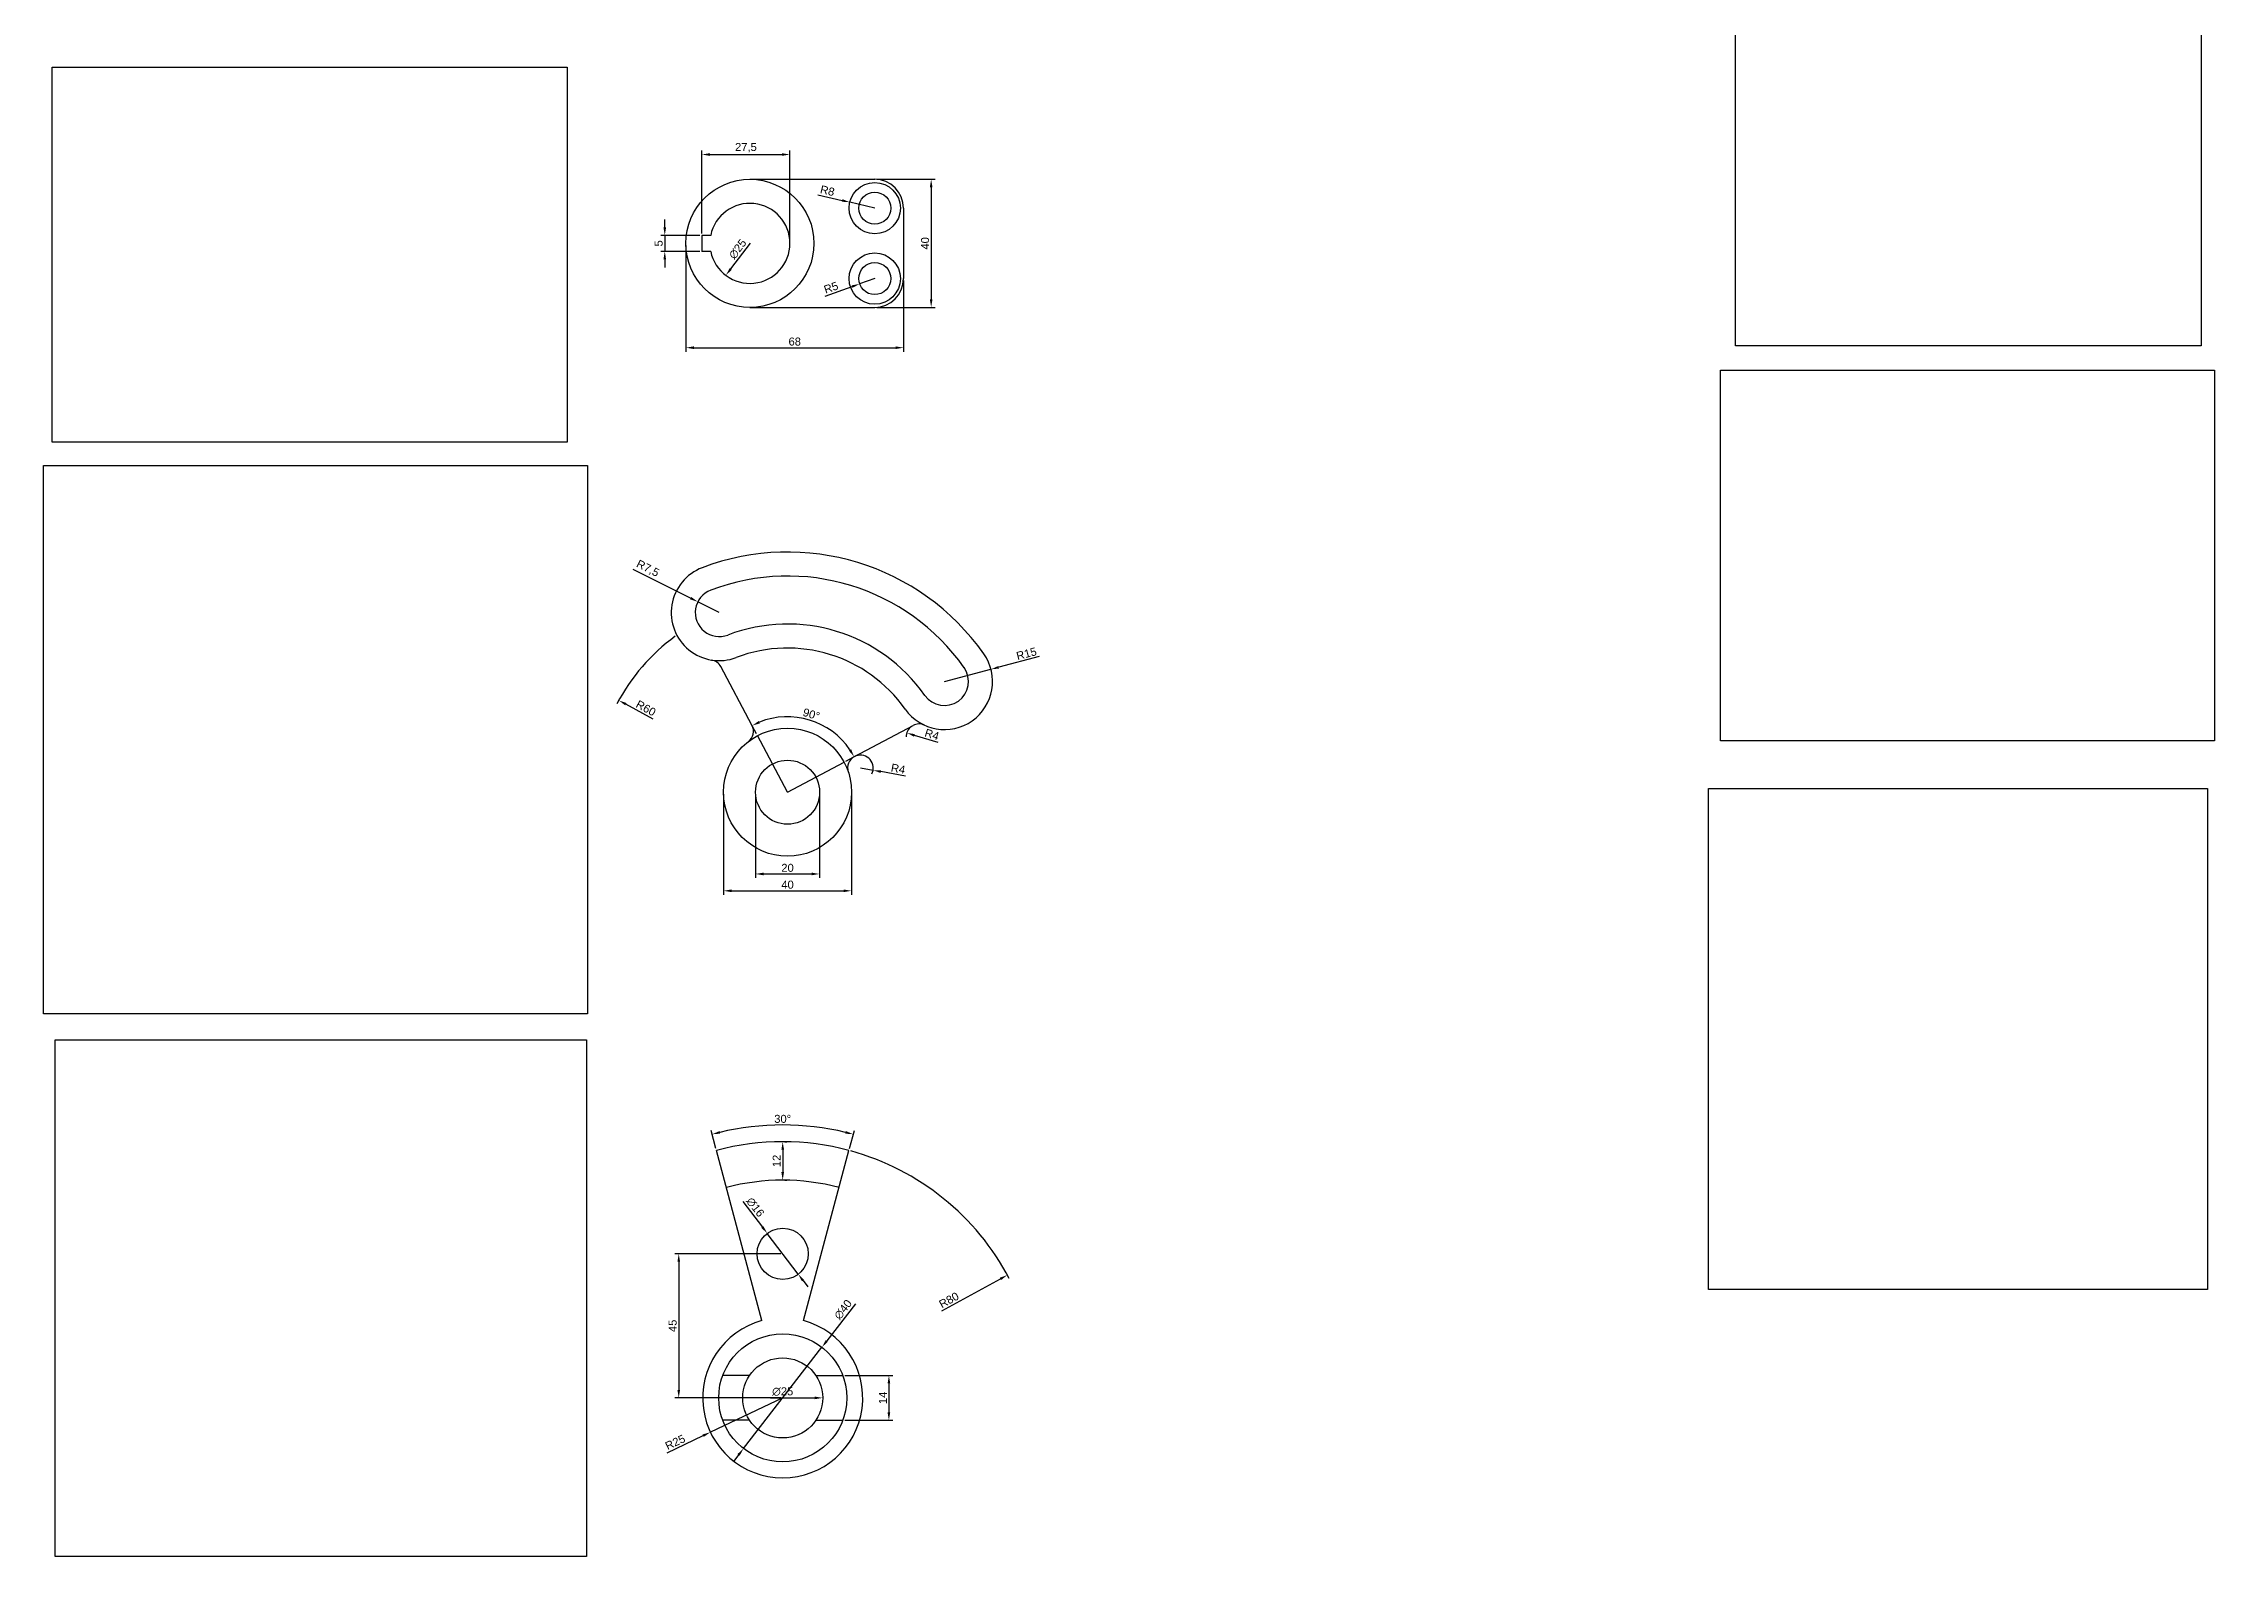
# Model space of a CAD drawing. Header units: millimetres. Extents: x 2424 to 5239, y 901 to 2022.
# Drawn here: x 3240 to 3919, y 1103 to 1575 of the extents above; entities that cross this region are included whole.
import ezdxf

# ---------------------------------------------------------------- set-up
doc = ezdxf.new("R2010")
doc.units = ezdxf.units.MM
doc.styles.get("Standard").update_dxf_attribs({"font": 'arial.ttf'})
doc.dimstyles.new('ISO-25', dxfattribs={"dimtxt": 2.5, "dimasz": 2.5, "dimexe": 1.25, "dimexo": 0.625, "dimtad": 1, "dimtxsty": 'Standard', "dimcen": 2.5, "dimadec": 0, "dimazin": 0, "dimtfac": 1, "dimtmove": 0, "dimatfit": 3, "dimfxl": 1, "dimarcsym": 0})
picture_1 = doc.add_image_def('image18.png', size_in_pixel=(294, 214))
picture_2 = doc.add_image_def('image19.png', size_in_pixel=(249, 251))
picture_3 = doc.add_image_def('image20.png', size_in_pixel=(287, 279))
picture_4 = doc.add_image_def('image24.png', size_in_pixel=(320, 281))
picture_5 = doc.add_image_def('image25.png', size_in_pixel=(296, 222))
picture_6 = doc.add_image_def('image26.png', size_in_pixel=(286, 287))

# ---------------------------------------------------------------- blocks, each defined once
blk = doc.blocks.new('*D116')
at = {"color": 0, "lineweight": -2, "transparency": 16777216}
for p, q in [((3434.46, 1517.71), (3434.46, 1520.21)), ((3445.43, 1515.21), (3433.21, 1515.21)), ((3434.46, 1515.21), (3434.46, 1510.21)), ((3445.43, 1510.21), (3433.21, 1510.21)), ((3434.46, 1507.71), (3434.46, 1505.21))]:
    blk.add_line(p, q, dxfattribs=at)
at = {"color": 0, "transparency": 16777216}
for points in [[(3434.04, 1517.71), (3434.87, 1517.71), (3434.46, 1515.21)], [(3434.04, 1507.71), (3434.87, 1507.71), (3434.46, 1510.21)]]:
    blk.add_solid(points, dxfattribs=at)
at = {"layer": 'Defpoints', "color": 0, "transparency": 16777216}
for p in [(3446.06, 1515.21), (3434.46, 1510.21), (3446.06, 1510.21)]:
    blk.add_point(p, dxfattribs=at)
at = {"color": 0, "transparency": 16777216, "insert": (3432.56, 1512.71), "char_height": 2.5, "attachment_point": 5, "rotation": 90}
blk.add_mtext('5', dxfattribs=at)
blk = doc.blocks.new('*D117')
at = {"color": 0, "lineweight": -2, "transparency": 16777216}
for p, q in [((3441.06, 1512.08), (3441.06, 1478.87)), ((3509.06, 1501.08), (3509.06, 1478.87)), ((3443.56, 1480.12), (3506.56, 1480.12))]:
    blk.add_line(p, q, dxfattribs=at)
at = {"color": 0, "transparency": 16777216}
for points in [[(3443.56, 1480.54), (3443.56, 1479.71), (3441.06, 1480.12)], [(3506.56, 1480.54), (3506.56, 1479.71), (3509.06, 1480.12)]]:
    blk.add_solid(points, dxfattribs=at)
at = {"layer": 'Defpoints', "color": 0, "transparency": 16777216}
for p in [(3441.06, 1512.71), (3509.06, 1501.71), (3509.06, 1480.12)]:
    blk.add_point(p, dxfattribs=at)
at = {"color": 0, "transparency": 16777216, "insert": (3475.06, 1482.03), "char_height": 2.5, "attachment_point": 5}
blk.add_mtext('68', dxfattribs=at)
blk = doc.blocks.new('*D118')
at = {"color": 0, "lineweight": -2, "transparency": 16777216}
for p, q in [((3500.68, 1532.71), (3518.93, 1532.71)), ((3517.68, 1530.21), (3517.68, 1495.21)), ((3500.68, 1492.71), (3518.93, 1492.71))]:
    blk.add_line(p, q, dxfattribs=at)
at = {"color": 0, "transparency": 16777216}
for points in [[(3517.26, 1530.21), (3518.09, 1530.21), (3517.68, 1532.71)], [(3517.26, 1495.21), (3518.09, 1495.21), (3517.68, 1492.71)]]:
    blk.add_solid(points, dxfattribs=at)
at = {"layer": 'Defpoints', "color": 0, "transparency": 16777216}
for p in [(3500.06, 1532.71), (3500.06, 1492.71), (3517.68, 1492.71)]:
    blk.add_point(p, dxfattribs=at)
at = {"color": 0, "transparency": 16777216, "insert": (3515.78, 1512.71), "char_height": 2.5, "attachment_point": 5, "rotation": 90}
blk.add_mtext('40', dxfattribs=at)
blk = doc.blocks.new('*D119')
at = {"color": 0, "lineweight": -2, "transparency": 16777216}
blk.add_line((3461.1, 1512.76), (3455.04, 1504.72), dxfattribs=at)
at = {"color": 0, "transparency": 16777216}
blk.add_solid([(3454.71, 1504.97), (3455.38, 1504.47), (3453.54, 1502.72)], dxfattribs=at)
at = {"layer": 'Defpoints', "color": 0, "transparency": 16777216}
for p in [(3468.57, 1522.7), (3453.54, 1502.72)]:
    blk.add_point(p, dxfattribs=at)
at = {"color": 0, "transparency": 16777216, "insert": (3457.25, 1510.93), "char_height": 2.5, "attachment_point": 5, "rotation": 53.04025}
blk.add_mtext('∅25', dxfattribs=at)
blk = doc.blocks.new('*D120')
at = {"color": 0, "lineweight": -2, "transparency": 16777216}
for p, q in [((3446.06, 1515.83), (3446.06, 1541.7)), ((3448.56, 1540.45), (3471.06, 1540.45)), ((3473.56, 1513.33), (3473.56, 1541.7))]:
    blk.add_line(p, q, dxfattribs=at)
at = {"color": 0, "transparency": 16777216}
for points in [[(3448.56, 1540.87), (3448.56, 1540.04), (3446.06, 1540.45)], [(3471.06, 1540.87), (3471.06, 1540.04), (3473.56, 1540.45)]]:
    blk.add_solid(points, dxfattribs=at)
at = {"layer": 'Defpoints', "color": 0, "transparency": 16777216}
for p in [(3473.56, 1540.45), (3446.06, 1515.21), (3473.56, 1512.71)]:
    blk.add_point(p, dxfattribs=at)
at = {"color": 0, "transparency": 16777216, "insert": (3459.81, 1542.58), "char_height": 2.5, "attachment_point": 5}
blk.add_mtext('27,5', dxfattribs=at)
blk = doc.blocks.new('*D121')
at = {"color": 0, "lineweight": -2, "transparency": 16777216}
for p, q in [((3482.26, 1527.91), (3489.84, 1526.12)), ((3500.06, 1523.71), (3492.27, 1525.55))]:
    blk.add_line(p, q, dxfattribs=at)
at = {"color": 0, "transparency": 16777216}
blk.add_solid([(3489.93, 1526.53), (3489.74, 1525.72), (3492.27, 1525.55)], dxfattribs=at)
at = {"layer": 'Defpoints', "color": 0, "transparency": 16777216}
for p in [(3492.27, 1525.55), (3500.06, 1523.71)]:
    blk.add_point(p, dxfattribs=at)
at = {"color": 0, "transparency": 16777216, "insert": (3485.27, 1529.16), "char_height": 2.5, "attachment_point": 5, "rotation": 346.70643}
blk.add_mtext('R8', dxfattribs=at)
blk = doc.blocks.new('*D122')
at = {"color": 0, "lineweight": -2, "transparency": 16777216}
for p, q in [((3484.53, 1496.22), (3492.99, 1499.21)), ((3500.06, 1501.71), (3495.34, 1500.04))]:
    blk.add_line(p, q, dxfattribs=at)
at = {"color": 0, "transparency": 16777216}
blk.add_solid([(3492.85, 1499.6), (3493.12, 1498.82), (3495.34, 1500.04)], dxfattribs=at)
at = {"layer": 'Defpoints', "color": 0, "transparency": 16777216}
for p in [(3495.34, 1500.04), (3500.06, 1501.71)]:
    blk.add_point(p, dxfattribs=at)
at = {"color": 0, "transparency": 16777216, "insert": (3486.4, 1498.89), "char_height": 2.5, "attachment_point": 5, "rotation": 19.46527}
blk.add_mtext('R5', dxfattribs=at)
blk = doc.blocks.new('*D123')
at = {"color": 0, "lineweight": -2, "transparency": 16777216}
for p, q in [((3462.81, 1340.68), (3462.81, 1314.52)), ((3482.81, 1340.68), (3482.81, 1314.52)), ((3465.31, 1315.77), (3480.31, 1315.77))]:
    blk.add_line(p, q, dxfattribs=at)
at = {"color": 0, "transparency": 16777216}
for points in [[(3465.31, 1316.19), (3465.31, 1315.35), (3462.81, 1315.77)], [(3480.31, 1316.19), (3480.31, 1315.35), (3482.81, 1315.77)]]:
    blk.add_solid(points, dxfattribs=at)
at = {"layer": 'Defpoints', "color": 0, "transparency": 16777216}
for p in [(3462.81, 1341.31), (3482.81, 1341.31), (3482.81, 1315.77)]:
    blk.add_point(p, dxfattribs=at)
at = {"color": 0, "transparency": 16777216, "insert": (3472.81, 1317.67), "char_height": 2.5, "attachment_point": 5}
blk.add_mtext('20', dxfattribs=at)
blk = doc.blocks.new('*D124')
at = {"color": 0, "lineweight": -2, "transparency": 16777216}
for p, q in [((3452.81, 1340.68), (3452.81, 1309.26)), ((3492.81, 1340.68), (3492.81, 1309.26)), ((3455.31, 1310.51), (3490.31, 1310.51))]:
    blk.add_line(p, q, dxfattribs=at)
at = {"color": 0, "transparency": 16777216}
for points in [[(3455.31, 1310.93), (3455.31, 1310.1), (3452.81, 1310.51)], [(3490.31, 1310.93), (3490.31, 1310.1), (3492.81, 1310.51)]]:
    blk.add_solid(points, dxfattribs=at)
at = {"layer": 'Defpoints', "color": 0, "transparency": 16777216}
for p in [(3452.81, 1341.31), (3492.81, 1341.31), (3492.81, 1310.51)]:
    blk.add_point(p, dxfattribs=at)
at = {"color": 0, "transparency": 16777216, "insert": (3472.81, 1312.41), "char_height": 2.5, "attachment_point": 5}
blk.add_mtext('40', dxfattribs=at)
blk = doc.blocks.new('*D125')
at = {"color": 0, "lineweight": -2, "transparency": 16777216}
for p, q in [((3424.49, 1411.01), (3442.56, 1401.89)), ((3451.48, 1397.39), (3444.79, 1400.77))]:
    blk.add_line(p, q, dxfattribs=at)
at = {"color": 0, "transparency": 16777216}
blk.add_solid([(3442.74, 1402.27), (3442.37, 1401.52), (3444.79, 1400.77)], dxfattribs=at)
at = {"layer": 'Defpoints', "color": 0, "transparency": 16777216}
for p in [(3444.79, 1400.77), (3451.48, 1397.39)]:
    blk.add_point(p, dxfattribs=at)
at = {"color": 0, "transparency": 16777216, "insert": (3429.11, 1411.06), "char_height": 2.5, "attachment_point": 5, "rotation": 333.21579}
blk.add_mtext('R7,5', dxfattribs=at)
blk = doc.blocks.new('*D126')
at = {"color": 0, "lineweight": -2, "transparency": 16777216}
for p, q in [((3551.43, 1383.64), (3538.77, 1380.32)), ((3521.85, 1375.88), (3536.36, 1379.68))]:
    blk.add_line(p, q, dxfattribs=at)
at = {"color": 0, "transparency": 16777216}
blk.add_solid([(3538.67, 1380.72), (3538.88, 1379.92), (3536.36, 1379.68)], dxfattribs=at)
at = {"layer": 'Defpoints', "color": 0, "transparency": 16777216}
for p in [(3536.36, 1379.68), (3521.85, 1375.88)]:
    blk.add_point(p, dxfattribs=at)
at = {"color": 0, "transparency": 16777216, "insert": (3547.45, 1384.56), "char_height": 2.5, "attachment_point": 5, "rotation": 14.71009}
blk.add_mtext('R15', dxfattribs=at)
blk = doc.blocks.new('*D127')
at = {"color": 0, "lineweight": -2, "transparency": 16777216}
blk.add_line((3430.83, 1364.14), (3422.3, 1368.79), dxfattribs=at)
blk.add_arc((3472.81, 1341.31), 60, 125.77759, 152.64541, dxfattribs=at)
at = {"color": 0, "transparency": 16777216}
blk.add_solid([(3422.5, 1369.15), (3422.1, 1368.42), (3420.1, 1369.98)], dxfattribs=at)
at = {"layer": 'Defpoints', "color": 0, "transparency": 16777216}
for p in [(3420.1, 1369.98), (3472.81, 1341.31)]:
    blk.add_point(p, dxfattribs=at)
at = {"color": 0, "transparency": 16777216, "insert": (3428.57, 1367.54), "char_height": 2.5, "attachment_point": 5, "rotation": 331.45175}
blk.add_mtext('R60', dxfattribs=at)
blk = doc.blocks.new('*D128')
at = {"color": 0, "lineweight": -2, "transparency": 16777216}
for p, q in [((3463.13, 1359.52), (3461.16, 1363.21)), ((3491.02, 1350.99), (3494.71, 1352.95))]:
    blk.add_line(p, q, dxfattribs=at)
blk.add_arc((3472.81, 1341.31), 23.56, 34.08275, 111.91725, dxfattribs=at)
at = {"color": 0, "transparency": 16777216}
for points in [[(3464.19, 1362.79), (3463.84, 1363.54), (3461.75, 1362.11)], [(3492.68, 1354.72), (3491.96, 1354.29), (3493.61, 1352.37)]]:
    blk.add_solid(points, dxfattribs=at)
at = {"layer": 'Defpoints', "color": 0, "transparency": 16777216}
for p in [(3463.42, 1358.97), (3485.29, 1361.29), (3490.47, 1350.7), (3472.81, 1341.31), (3472.81, 1341.31)]:
    blk.add_point(p, dxfattribs=at)
at = {"color": 0, "transparency": 16777216, "insert": (3480.25, 1365.65), "char_height": 2.5, "attachment_point": 5, "rotation": 343}
blk.add_mtext('90°', dxfattribs=at)
blk = doc.blocks.new('*D129')
at = {"color": 0, "lineweight": -2, "transparency": 16777216}
blk.add_line((3519.89, 1356.78), (3512.46, 1359.06), dxfattribs=at)
blk.add_arc((3513.89, 1358.62), 4, 126.95247, 180.80851, dxfattribs=at)
at = {"color": 0, "transparency": 16777216}
blk.add_solid([(3512.58, 1359.46), (3512.34, 1358.66), (3510.07, 1359.8)], dxfattribs=at)
at = {"layer": 'Defpoints', "color": 0, "transparency": 16777216}
for p in [(3510.07, 1359.8), (3513.89, 1358.62)]:
    blk.add_point(p, dxfattribs=at)
at = {"color": 0, "transparency": 16777216, "insert": (3517.92, 1359.34), "char_height": 2.5, "attachment_point": 5, "rotation": 342.90358}
blk.add_mtext('R4', dxfattribs=at)
blk = doc.blocks.new('*D130')
at = {"color": 0, "lineweight": -2, "transparency": 16777216}
for p, q in [((3495.58, 1348.88), (3499.52, 1348.17)), ((3509.62, 1346.34), (3501.98, 1347.72))]:
    blk.add_line(p, q, dxfattribs=at)
blk.add_arc((3495.58, 1348.88), 4, 331.81262, 109.04753, dxfattribs=at)
at = {"color": 0, "transparency": 16777216}
blk.add_solid([(3502.05, 1348.13), (3501.9, 1347.31), (3499.52, 1348.17)], dxfattribs=at)
at = {"layer": 'Defpoints', "color": 0, "transparency": 16777216}
for p in [(3495.58, 1348.88), (3499.52, 1348.17)]:
    blk.add_point(p, dxfattribs=at)
at = {"color": 0, "transparency": 16777216, "insert": (3507.36, 1348.65), "char_height": 2.5, "attachment_point": 5, "rotation": 349.71755}
blk.add_mtext('R4', dxfattribs=at)
blk = doc.blocks.new('*D131')
at = {"color": 0, "lineweight": -2, "transparency": 16777216}
blk.add_line((3520.97, 1179.29), (3539.31, 1189.31), dxfattribs=at)
blk.add_arc((3471.3, 1152.14), 80, 27.76087, 74.55238, dxfattribs=at)
at = {"color": 0, "transparency": 16777216}
blk.add_solid([(3539.11, 1189.68), (3539.51, 1188.94), (3541.5, 1190.51)], dxfattribs=at)
at = {"layer": 'Defpoints', "color": 0, "transparency": 16777216}
for p in [(3541.5, 1190.51), (3471.3, 1152.14)]:
    blk.add_point(p, dxfattribs=at)
at = {"color": 0, "transparency": 16777216, "insert": (3523.23, 1182.69), "char_height": 2.5, "attachment_point": 5, "rotation": 28.65611}
blk.add_mtext('R80', dxfattribs=at)
blk = doc.blocks.new('*D132')
at = {"color": 0, "lineweight": -2, "transparency": 16777216}
blk.add_line((3467.52, 1152.14), (3481.3, 1152.14), dxfattribs=at)
at = {"color": 0, "transparency": 16777216}
blk.add_solid([(3481.3, 1152.56), (3481.3, 1151.73), (3483.8, 1152.14)], dxfattribs=at)
at = {"layer": 'Defpoints', "color": 0, "transparency": 16777216}
for p in [(3458.8, 1152.14), (3483.8, 1152.14)]:
    blk.add_point(p, dxfattribs=at)
at = {"color": 0, "transparency": 16777216, "insert": (3471.3, 1154.12), "char_height": 2.5, "attachment_point": 5}
blk.add_mtext('∅25', dxfattribs=at)
blk = doc.blocks.new('*D133')
at = {"color": 0, "lineweight": -2, "transparency": 16777216}
for p, q in [((3494.04, 1181.5), (3485.08, 1169.93)), ((3459.06, 1136.33), (3483.55, 1167.96)), ((3457.53, 1134.36), (3456, 1132.38))]:
    blk.add_line(p, q, dxfattribs=at)
at = {"color": 0, "transparency": 16777216}
for points in [[(3484.75, 1170.19), (3485.41, 1169.68), (3483.55, 1167.96)], [(3457.2, 1134.61), (3457.86, 1134.1), (3459.06, 1136.33)]]:
    blk.add_solid(points, dxfattribs=at)
at = {"layer": 'Defpoints', "color": 0, "transparency": 16777216}
for p in [(3483.55, 1167.96), (3459.06, 1136.33)]:
    blk.add_point(p, dxfattribs=at)
at = {"color": 0, "transparency": 16777216, "insert": (3490.17, 1179.73), "char_height": 2.5, "attachment_point": 5, "rotation": 52.24305}
blk.add_mtext('∅40', dxfattribs=at)
blk = doc.blocks.new('*D134')
at = {"color": 0, "lineweight": -2, "transparency": 16777216}
for p, q in [((3471.3, 1152.14), (3448.72, 1141.42)), ((3435.26, 1135.03), (3446.46, 1140.35))]:
    blk.add_line(p, q, dxfattribs=at)
at = {"color": 0, "transparency": 16777216}
blk.add_solid([(3446.28, 1140.72), (3446.64, 1139.97), (3448.72, 1141.42)], dxfattribs=at)
at = {"layer": 'Defpoints', "color": 0, "transparency": 16777216}
for p in [(3471.3, 1152.14), (3448.72, 1141.42)]:
    blk.add_point(p, dxfattribs=at)
at = {"color": 0, "transparency": 16777216, "insert": (3437.72, 1138.3), "char_height": 2.5, "attachment_point": 5, "rotation": 25.40265}
blk.add_mtext('R25', dxfattribs=at)
blk = doc.blocks.new('*D135')
at = {"color": 0, "lineweight": -2, "transparency": 16777216}
for p, q in [((3458.88, 1213.51), (3464.96, 1205.51)), ((3476.14, 1190.77), (3466.47, 1203.52)), ((3477.65, 1188.78), (3479.16, 1186.79))]:
    blk.add_line(p, q, dxfattribs=at)
at = {"color": 0, "transparency": 16777216}
for points in [[(3465.29, 1205.76), (3464.62, 1205.26), (3466.47, 1203.52)], [(3477.98, 1189.03), (3477.32, 1188.53), (3476.14, 1190.77)]]:
    blk.add_solid(points, dxfattribs=at)
at = {"layer": 'Defpoints', "color": 0, "transparency": 16777216}
for p in [(3466.47, 1203.52), (3476.14, 1190.77)]:
    blk.add_point(p, dxfattribs=at)
at = {"color": 0, "transparency": 16777216, "insert": (3462.73, 1211.7), "char_height": 2.5, "attachment_point": 5, "rotation": 307.19605}
blk.add_mtext('∅16', dxfattribs=at)
blk = doc.blocks.new('*D136')
at = {"color": 0, "lineweight": -2, "transparency": 16777216}
for p, q in [((3450.44, 1230.02), (3448.92, 1235.67)), ((3492.17, 1230.02), (3493.68, 1235.67))]:
    blk.add_line(p, q, dxfattribs=at)
blk.add_arc((3471.3, 1152.14), 85.23, 76.68076, 103.31924, dxfattribs=at)
at = {"color": 0, "transparency": 16777216}
for points in [[(3451.77, 1234.67), (3451.57, 1235.48), (3449.25, 1234.47)], [(3491.04, 1235.48), (3490.84, 1234.67), (3493.36, 1234.47)]]:
    blk.add_solid(points, dxfattribs=at)
at = {"layer": 'Defpoints', "color": 0, "transparency": 16777216}
for p in [(3478.73, 1237.05), (3450.6, 1229.42), (3492.01, 1229.42), (3464.83, 1176.29), (3477.77, 1176.29)]:
    blk.add_point(p, dxfattribs=at)
at = {"color": 0, "transparency": 16777216, "insert": (3471.3, 1239.27), "char_height": 2.5, "attachment_point": 5}
blk.add_mtext('30°', dxfattribs=at)
blk = doc.blocks.new('*D137')
at = {"color": 0, "lineweight": -2, "transparency": 16777216}
for p, q in [((3470.68, 1197.14), (3437.57, 1197.14)), ((3438.82, 1194.64), (3438.82, 1154.64)), ((3470.68, 1152.14), (3437.57, 1152.14))]:
    blk.add_line(p, q, dxfattribs=at)
at = {"color": 0, "transparency": 16777216}
for points in [[(3438.41, 1194.64), (3439.24, 1194.64), (3438.82, 1197.14)], [(3438.41, 1154.64), (3439.24, 1154.64), (3438.82, 1152.14)]]:
    blk.add_solid(points, dxfattribs=at)
at = {"layer": 'Defpoints', "color": 0, "transparency": 16777216}
for p in [(3471.3, 1197.14), (3438.82, 1152.14), (3471.3, 1152.14)]:
    blk.add_point(p, dxfattribs=at)
at = {"color": 0, "transparency": 16777216, "insert": (3436.93, 1174.64), "char_height": 2.5, "attachment_point": 5, "rotation": 90}
blk.add_mtext('45', dxfattribs=at)
blk = doc.blocks.new('*D138')
at = {"color": 0, "lineweight": -2, "transparency": 16777216}
for p, q in [((3490.66, 1159.14), (3505.73, 1159.14)), ((3504.48, 1156.64), (3504.48, 1147.64)), ((3490.66, 1145.14), (3505.73, 1145.14))]:
    blk.add_line(p, q, dxfattribs=at)
at = {"color": 0, "transparency": 16777216}
for points in [[(3504.06, 1156.64), (3504.89, 1156.64), (3504.48, 1159.14)], [(3504.06, 1147.64), (3504.89, 1147.64), (3504.48, 1145.14)]]:
    blk.add_solid(points, dxfattribs=at)
at = {"layer": 'Defpoints', "color": 0, "transparency": 16777216}
for p in [(3490.04, 1159.14), (3490.04, 1145.14), (3504.48, 1145.14)]:
    blk.add_point(p, dxfattribs=at)
at = {"color": 0, "transparency": 16777216, "insert": (3502.6, 1152.14), "char_height": 2.5, "attachment_point": 5, "rotation": 90}
blk.add_mtext('14', dxfattribs=at)
blk = doc.blocks.new('*D139')
at = {"color": 0, "lineweight": -2, "transparency": 16777216}
for p, q in [((3471.3, 1229.64), (3471.3, 1222.64)), ((3471.93, 1232.14), (3472.55, 1232.14)), ((3471.93, 1220.14), (3472.55, 1220.14))]:
    blk.add_line(p, q, dxfattribs=at)
at = {"color": 0, "transparency": 16777216}
for points in [[(3470.89, 1229.64), (3471.72, 1229.64), (3471.3, 1232.14)], [(3470.89, 1222.64), (3471.72, 1222.64), (3471.3, 1220.14)]]:
    blk.add_solid(points, dxfattribs=at)
at = {"layer": 'Defpoints', "color": 0, "transparency": 16777216}
for p in [(3471.3, 1232.14), (3471.3, 1220.14), (3471.3, 1220.14)]:
    blk.add_point(p, dxfattribs=at)
at = {"color": 0, "transparency": 16777216, "insert": (3469.42, 1226.14), "char_height": 2.5, "attachment_point": 5, "rotation": 90}
blk.add_mtext('12', dxfattribs=at)

msp = doc.modelspace()

# ---------------------------------------------------------------- linework, layer by layer
at = {"color": 7}
for p, q in [((3461.057, 1532.709), (3500.057, 1532.709)), ((3509.057, 1523.709), (3509.057, 1501.709)), ((3448.81, 1515.209), (3446.057, 1515.209)), ((3446.057, 1515.209), (3446.057, 1510.209)), ((3448.81, 1510.209), (3446.057, 1510.209)), ((3461.057, 1492.709), (3500.057, 1492.709)), ((3461.698, 1362.201), (3451.961, 1380.513)), ((3472.808, 1341.306), (3463.419, 1358.965)), ((3493.702, 1352.416), (3512.015, 1362.153)), ((3472.808, 1341.306), (3490.467, 1350.696)), ((3464.833, 1176.293), (3450.598, 1229.419)), ((3477.774, 1176.293), (3492.009, 1229.419)), ((3460.947, 1159.145), (3452.568, 1159.145)), ((3481.659, 1159.145), (3490.038, 1159.145)), ((3460.947, 1145.145), (3452.568, 1145.145)), ((3481.659, 1145.145), (3490.038, 1145.145))]:
    msp.add_line(p, q, dxfattribs=at)
for centre, radius in [((3461.057, 1512.709), 20), ((3500.057, 1523.709), 8), ((3500.057, 1523.709), 5), ((3500.057, 1501.709), 8), ((3500.057, 1501.709), 5), ((3472.808, 1341.306), 20), ((3472.808, 1341.306), 10), ((3471.303, 1197.145), 8), ((3471.303, 1152.145), 20), ((3471.303, 1152.145), 12.5)]:
    msp.add_circle(centre, radius, dxfattribs=at)
for centre, radius, start, end in [((3500.057, 1523.709), 9, 0, 90), ((3461.057, 1512.709), 12.5, 191.536959, 168.463041), ((3500.057, 1501.709), 9, 270, 0), ((3451.483, 1397.389), 15, 110.819244, 290.819244), ((3472.808, 1341.306), 75, 35.180756, 110.819244), ((3451.483, 1397.389), 7.5, 110.819244, 290.819244), ((3472.808, 1341.306), 67.5, 35.180756, 110.819244), ((3472.808, 1341.306), 52.5, 35.180756, 110.819244), ((3472.808, 1341.306), 45, 35.180756, 110.819244), ((3521.848, 1375.876), 15, 215.180756, 35.180756), ((3448.429, 1378.636), 4, 28, 80.752219), ((3521.848, 1375.876), 7.5, 215.180756, 35.180756), ((3458.166, 1360.323), 4, 307.594068, 28), ((3513.893, 1358.621), 4, 65.247781, 118), ((3495.58, 1348.884), 4, 118, 198.405932), ((3471.303, 1152.145), 80, 75, 105), ((3471.303, 1152.145), 68, 75, 105), ((3471.303, 1152.145), 25, 105, 75)]:
    msp.add_arc(centre, radius, start, end, dxfattribs=at)

# ---------------------------------------------------------------- dimensions: what is measured, and where the dimension line sits
at = {"color": 114, "true_color": 0x139b48}
for base, p1, p2, picture, middle in [((3473.557, 1540.453), (3446.057, 1515.209), (3473.557, 1512.709), '*D120', (3459.807, 1542.58)), ((3509.057, 1480.124), (3441.057, 1512.709), (3509.057, 1501.709), '*D117', (3475.057, 1482.025)), ((3492.808, 1310.513), (3452.808, 1341.306), (3492.808, 1341.306), '*D124', (3472.808, 1312.414)), ((3482.808, 1315.771), (3462.808, 1341.306), (3482.808, 1341.306), '*D123', (3472.808, 1317.673))]:
    dim = msp.add_linear_dim(base=base, p1=p1, p2=p2, dimstyle='ISO-25', dxfattribs=at)
    dim.commit()
    dim.dimension.update_dxf_attribs({"geometry": picture, "text_midpoint": middle})
for center, mpoint, picture, middle in [((3500.057, 1523.709), (3492.272, 1525.548), '*D121', (3485.27, 1529.156)), ((3495.58, 1348.884), (3499.516, 1348.17), '*D130', (3507.364, 1348.652))]:
    dim = msp.add_radius_dim(center=center, mpoint=mpoint, dimstyle='ISO-25', dxfattribs=at)
    dim.commit()
    dim.dimension.update_dxf_attribs({"geometry": picture, "text_midpoint": middle})
for base, p1, p2, picture, middle in [((3517.677, 1492.709), (3500.057, 1532.709), (3500.057, 1492.709), '*D118', (3515.775, 1512.709)), ((3434.456, 1510.209), (3446.057, 1515.209), (3446.057, 1510.209), '*D116', (3432.56, 1512.709)), ((3471.303, 1220.145), (3471.303, 1232.145), (3471.303, 1220.145), '*D139', (3469.423, 1226.145)), ((3438.825, 1152.145), (3471.303, 1197.145), (3471.303, 1152.145), '*D137', (3436.928, 1174.645)), ((3504.477, 1145.145), (3490.038, 1159.145), (3490.038, 1145.145), '*D138', (3502.597, 1152.145))]:
    dim = msp.add_linear_dim(base=base, p1=p1, p2=p2, angle=90, dimstyle='ISO-25', dxfattribs=at)
    dim.commit()
    dim.dimension.update_dxf_attribs({"geometry": picture, "text_midpoint": middle})
for p1, p2, picture, middle in [((3468.573, 1522.697), (3453.542, 1502.72), '*D119', (3458.824, 1509.74)), ((3459.057, 1136.332), (3483.549, 1167.957), '*D133', (3491.732, 1178.523)), ((3458.803, 1152.145), (3483.803, 1152.145), '*D132', (3471.303, 1152.145))]:
    dim = msp.add_diameter_dim_2p(p1=p1, p2=p2, dimstyle='ISO-25', dxfattribs=at)
    dim.commit()
    dim.dimension.update_dxf_attribs({"geometry": picture, "text_midpoint": middle, "dimtype": 163})
for center, mpoint, picture, middle in [((3500.057, 1501.709), (3495.343, 1500.043), '*D122', (3487.033, 1497.106)), ((3451.483, 1397.389), (3444.787, 1400.768), '*D125', (3428.155, 1409.164)), ((3472.808, 1341.306), (3420.103, 1369.98), '*D127', (3427.664, 1365.867)), ((3521.848, 1375.876), (3536.357, 1379.685), '*D126', (3547.928, 1382.723)), ((3513.893, 1358.621), (3510.07, 1359.797), '*D129', (3517.368, 1357.553)), ((3471.303, 1152.145), (3541.504, 1190.509), '*D131', (3524.138, 1181.018)), ((3471.303, 1152.145), (3448.72, 1141.42), '*D134', (3438.531, 1136.581))]:
    dim = msp.add_radius_dim(center=center, mpoint=mpoint, dimstyle='ISO-25', dxfattribs=at)
    dim.commit()
    dim.dimension.update_dxf_attribs({"geometry": picture, "text_midpoint": middle, "dimtype": 164})
for base, line1, line2, picture, middle in [((3485.293, 1361.286), ((3472.808, 1341.306), (3490.467, 1350.696)), ((3472.808, 1341.306), (3463.419, 1358.965)), '*D128', (3480.252, 1365.655)), ((3478.731, 1237.046), ((3477.774, 1176.293), (3492.009, 1229.419)), ((3464.833, 1176.293), (3450.598, 1229.419)), '*D136', (3471.303, 1239.273))]:
    dim = msp.add_angular_dim_2l(base=base, line1=line1, line2=line2, dimstyle='ISO-25', dxfattribs=at)
    dim.commit()
    dim.dimension.update_dxf_attribs({"geometry": picture, "text_midpoint": middle})
dim = msp.add_diameter_dim_2p(p1=(3476.14, 1190.772), p2=(3466.467, 1203.517), dimstyle='ISO-25', dxfattribs=at)
dim.commit()
dim.dimension.update_dxf_attribs({"geometry": '*D135', "text_midpoint": (3462.732, 1211.699)})

# ---------------------------------------------------------------- pictures from other files: only their frames are drawn
at = {"color": 7}
image = msp.add_image(picture_4, insert=(3768.952, 1480.686), size_in_units=(145.428, 127.704), dxfattribs=at)
image.dxf.flags = 7
image = msp.add_image(picture_1, insert=(3243.105, 1450.593), size_in_units=(160.901, 117.118), dxfattribs=at)
image.dxf.flags = 7
image = msp.add_image(picture_5, insert=(3764.254, 1357.397), size_in_units=(154.345, 115.759), dxfattribs=at)
image.dxf.flags = 7
image = msp.add_image(picture_2, insert=(3240.36, 1272.038), size_in_units=(169.915, 171.279), dxfattribs=at)
image.dxf.flags = 7
image = msp.add_image(picture_6, insert=(3760.469, 1186.036), size_in_units=(155.911, 156.457), dxfattribs=at)
image.dxf.flags = 7
image = msp.add_image(picture_3, insert=(3244.075, 1102.588), size_in_units=(165.954, 161.328), dxfattribs=at)
image.dxf.flags = 7

doc.saveas('drawing.dxf')
